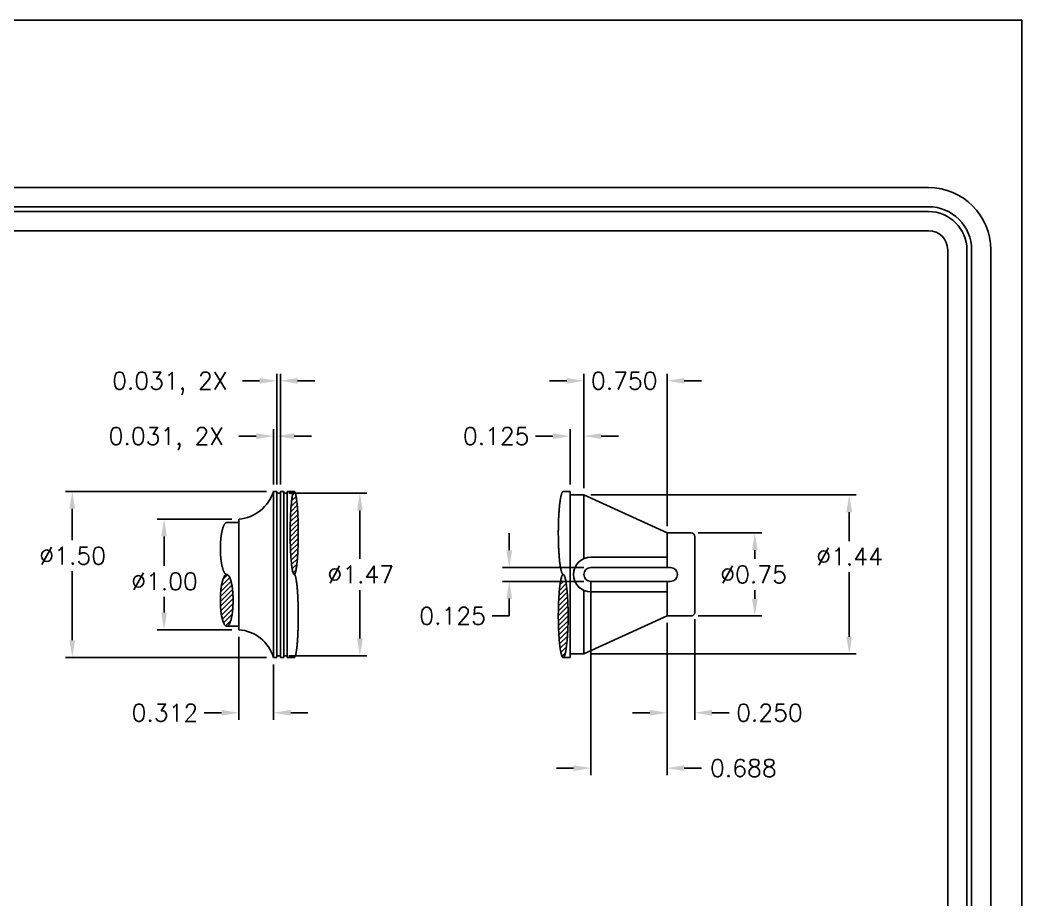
# Model space of a CAD drawing. Extents: x -2.8 to 21.9, y -5.7 to 13.4.
# Drawn here: x 12.86 to 21.91, y 5.43 to 13.38 of the extents above; entities that cross this region are included whole.
import ezdxf

# ---------------------------------------------------------------- set-up
doc = ezdxf.new("R2010")
doc.units = 0
doc.layers.get('0').update_dxf_attribs({"linetype": 'CONTINUOUS'})
for name, color, linetype in [('COMPUTER_INTERFACE_ARM', 7, 'CONTINUOUS'), ('DIMENSIONS', 1, 'CONTINUOUS'), ('FORM', 5, 'CONTINUOUS')]:
    doc.layers.add(name, color=color, linetype=linetype)
doc.styles.get("Standard").update_dxf_attribs({"font": 'simplex.shx'})

# ---------------------------------------------------------------- blocks, each defined once
blk = doc.blocks.new('*X6')
at = {"color": 0}
for p, q in [((15.3087, 9.0331), (15.3495, 9.0739)), ((15.3168, 9.0855), (15.3349, 9.1035)), ((15.3006, 8.9366), (15.3592, 8.9952)), ((15.3039, 8.9841), (15.3551, 9.0353)), ((15.2958, 8.7992), (15.3665, 8.87)), ((15.2967, 8.8444), (15.3647, 8.9124)), ((15.2983, 8.8901), (15.3623, 8.9542)), ((15.2954, 8.7547), (15.3677, 8.827)), ((15.2955, 8.7106), (15.3684, 8.7835)), ((15.2962, 8.667), (15.3686, 8.7395)), ((15.2973, 8.624), (15.3683, 8.695)), ((15.299, 8.5815), (15.3675, 8.6499)), ((15.3013, 8.5396), (15.366, 8.6043)), ((15.3043, 8.4984), (15.3638, 8.5579)), ((15.3083, 8.4582), (15.3607, 8.5106)), ((15.3137, 8.4194), (15.3561, 8.4618)), ((14.6752, 8.267), (14.7497, 8.3415)), ((14.6891, 8.3252), (14.7308, 8.3668)), ((15.322, 8.3835), (15.3487, 8.4102)), ((14.6658, 8.1693), (14.7691, 8.2726)), ((14.6688, 8.2164), (14.7611, 8.3088)), ((14.6652, 8.1245), (14.7747, 8.234)), ((14.6667, 8.0817), (14.7783, 8.1933)), ((14.67, 8.0409), (14.78, 8.1508)), ((14.6753, 8.002), (14.7797, 8.1063)), ((14.6829, 7.9654), (14.777, 8.0595)), ((14.6938, 7.9321), (14.7712, 8.0095)), ((14.7111, 7.9052), (14.7589, 7.953))]:
    blk.add_line(p, q, dxfattribs=at)
blk = doc.blocks.new('*X7')
at = {"color": 0}
for p, q in [((17.7232, 8.1772), (17.7942, 8.2482)), ((17.7269, 8.2252), (17.7892, 8.2875)), ((17.7324, 8.2749), (17.7642, 8.3067)), ((17.7188, 8.0845), (17.8009, 8.1666)), ((17.7206, 8.1304), (17.798, 8.2079)), ((17.7175, 7.9948), (17.8046, 8.0819)), ((17.7179, 8.0393), (17.8031, 8.1246)), ((17.7178, 7.9509), (17.8056, 8.0386)), ((17.7187, 7.9076), (17.8059, 7.9948)), ((17.7202, 7.8649), (17.8056, 7.9503)), ((17.7224, 7.8229), (17.8046, 7.9051)), ((17.7253, 7.7816), (17.8029, 7.8592)), ((17.7291, 7.7412), (17.8003, 7.8125)), ((17.734, 7.7019), (17.7966, 7.7645)), ((17.7407, 7.6644), (17.7912, 7.7149)), ((17.7509, 7.6305), (17.7821, 7.6617))]:
    blk.add_line(p, q, dxfattribs=at)

msp = doc.modelspace()

# ---------------------------------------------------------------- linework, layer by layer
for p, q in [((-2.8446, 13.3795), (21.9054, 13.3795)), ((21.9054, -5.7455), (21.9054, 13.3795)), ((15.1445, 9.1192), (15.1758, 9.1192)), ((15.1758, 7.6192), (15.1758, 9.1192)), ((15.1758, 9.1035), (15.207, 9.1035)), ((15.207, 9.1192), (15.207, 7.6192)), ((15.207, 9.1192), (15.2383, 9.1192)), ((15.2383, 7.6192), (15.2383, 9.1192)), ((15.2383, 9.1035), (15.2695, 9.1035)), ((15.2695, 7.6192), (15.2695, 9.1192)), ((14.7226, 8.8379), (14.832, 8.8379)), ((18.0117, 8.4317), (18.7305, 8.4317)), ((18.0117, 8.3067), (18.7305, 8.3067)), ((14.7226, 7.9004), (14.832, 7.9004)), ((15.1445, 7.6192), (15.1758, 7.6192)), ((15.1758, 7.6348), (15.207, 7.6348)), ((15.207, 7.6192), (15.2383, 7.6192)), ((15.2383, 7.6348), (15.2695, 7.6348))]:
    msp.add_line(p, q)
for points in [[(15.332, 9.1192, 0), (15.3302, 9.1187, 0), (15.3284, 9.1174, 0), (15.3266, 9.1151, 0), (15.3249, 9.112, 0), (15.3231, 9.1079, 0), (15.3214, 9.103, 0), (15.3197, 9.0972, 0), (15.318, 9.0906, 0), (15.3163, 9.0831, 0), (15.3147, 9.0749, 0), (15.3132, 9.0658, 0), (15.3117, 9.056, 0), (15.3102, 9.0454, 0), (15.3088, 9.034, 0), (15.3074, 9.022, 0), (15.3061, 9.0093, 0), (15.3049, 8.996, 0), (15.3037, 8.982, 0), (15.3026, 8.9675, 0), (15.3016, 8.9525, 0), (15.3006, 8.9369, 0), (15.2997, 8.9209, 0), (15.2989, 8.9045, 0), (15.2982, 8.8877, 0), (15.2975, 8.8705, 0), (15.297, 8.853, 0), (15.2965, 8.8353, 0), (15.2961, 8.8173, 0), (15.2958, 8.7992, 0), (15.2956, 8.7809, 0), (15.2954, 8.7626, 0), (15.2954, 8.7442, 0), (15.2954, 8.7258, 0), (15.2956, 8.7074, 0), (15.2958, 8.6891, 0), (15.2961, 8.671, 0), (15.2965, 8.653, 0), (15.297, 8.6353, 0), (15.2975, 8.6178, 0), (15.2982, 8.6006, 0), (15.2989, 8.5838, 0), (15.2997, 8.5674, 0), (15.3006, 8.5514, 0), (15.3016, 8.5358, 0), (15.3026, 8.5208, 0), (15.3037, 8.5063, 0), (15.3049, 8.4923, 0), (15.3061, 8.479, 0), (15.3074, 8.4663, 0), (15.3088, 8.4543, 0), (15.3102, 8.4429, 0), (15.3117, 8.4324, 0), (15.3132, 8.4225, 0), (15.3147, 8.4134, 0), (15.3163, 8.4052, 0), (15.318, 8.3977, 0), (15.3197, 8.3911, 0), (15.3214, 8.3853, 0), (15.3231, 8.3804, 0), (15.3249, 8.3764, 0), (15.3266, 8.3732, 0), (15.3284, 8.371, 0), (15.3302, 8.3696, 0), (15.332, 8.3692, 0), (15.3338, 8.3696, 0), (15.3356, 8.371, 0), (15.3374, 8.3732, 0), (15.3392, 8.3764, 0), (15.3409, 8.3804, 0), (15.3426, 8.3853, 0), (15.3443, 8.3911, 0), (15.346, 8.3977, 0), (15.3477, 8.4052, 0), (15.3493, 8.4134, 0), (15.3508, 8.4225, 0), (15.3524, 8.4324, 0), (15.3538, 8.4429, 0), (15.3552, 8.4543, 0), (15.3566, 8.4663, 0), (15.3579, 8.479, 0), (15.3591, 8.4923, 0), (15.3603, 8.5063, 0), (15.3614, 8.5208, 0), (15.3625, 8.5358, 0), (15.3634, 8.5514, 0), (15.3643, 8.5674, 0), (15.3651, 8.5838, 0), (15.3658, 8.6006, 0), (15.3665, 8.6178, 0), (15.3671, 8.6353, 0), (15.3675, 8.653, 0), (15.3679, 8.671, 0), (15.3682, 8.6891, 0), (15.3685, 8.7074, 0), (15.3686, 8.7258, 0), (15.3686, 8.7442, 0), (15.3686, 8.7626, 0), (15.3685, 8.7809, 0), (15.3682, 8.7992, 0), (15.3679, 8.8173, 0), (15.3675, 8.8353, 0), (15.3671, 8.853, 0), (15.3665, 8.8705, 0), (15.3658, 8.8877, 0), (15.3651, 8.9045, 0), (15.3643, 8.9209, 0), (15.3634, 8.9369, 0), (15.3625, 8.9525, 0), (15.3614, 8.9675, 0), (15.3603, 8.982, 0), (15.3591, 8.996, 0), (15.3579, 9.0093, 0), (15.3566, 9.022, 0), (15.3552, 9.034, 0), (15.3538, 9.0454, 0), (15.3524, 9.056, 0), (15.3508, 9.0658, 0), (15.3493, 9.0749, 0), (15.3477, 9.0831, 0), (15.346, 9.0906, 0), (15.3443, 9.0972, 0), (15.3426, 9.103, 0), (15.3409, 9.1079, 0), (15.3392, 9.112, 0), (15.3374, 9.1151, 0), (15.3356, 9.1174, 0), (15.3338, 9.1187, 0), (15.332, 9.1192, 0)], [(14.7226, 8.8379, 0), (14.7212, 8.8378, 0), (14.7198, 8.8376, 0), (14.7184, 8.8373, 0), (14.717, 8.8368, 0), (14.7156, 8.8361, 0), (14.7142, 8.8354, 0), (14.7128, 8.8345, 0), (14.7114, 8.8334, 0), (14.71, 8.8322, 0), (14.7087, 8.8309, 0), (14.7073, 8.8294, 0), (14.7059, 8.8278, 0), (14.7046, 8.8261, 0), (14.7033, 8.8242, 0), (14.702, 8.8222, 0), (14.7006, 8.8201, 0), (14.6993, 8.8178, 0), (14.6981, 8.8154, 0), (14.6968, 8.8129, 0), (14.6955, 8.8102, 0), (14.6943, 8.8075, 0), (14.6931, 8.8046, 0), (14.6919, 8.8015, 0), (14.6907, 8.7984, 0), (14.6895, 8.7951, 0), (14.6884, 8.7918, 0), (14.6873, 8.7883, 0), (14.6862, 8.7847, 0), (14.6851, 8.781, 0), (14.684, 8.7772, 0), (14.683, 8.7733, 0), (14.682, 8.7693, 0), (14.681, 8.7651, 0), (14.6801, 8.7609, 0), (14.6791, 8.7566, 0), (14.6782, 8.7522, 0), (14.6773, 8.7477, 0), (14.6765, 8.7431, 0), (14.6757, 8.7385, 0), (14.6749, 8.7337, 0), (14.6741, 8.7289, 0), (14.6733, 8.724, 0), (14.6726, 8.719, 0), (14.672, 8.714, 0), (14.6713, 8.7089, 0), (14.6707, 8.7037, 0), (14.6701, 8.6985, 0), (14.6695, 8.6932, 0), (14.669, 8.6879, 0), (14.6685, 8.6825, 0), (14.6681, 8.677, 0), (14.6676, 8.6716, 0), (14.6673, 8.666, 0), (14.6669, 8.6605, 0), (14.6666, 8.6549, 0), (14.6663, 8.6493, 0), (14.666, 8.6436, 0), (14.6658, 8.6379, 0), (14.6656, 8.6322, 0), (14.6654, 8.6265, 0), (14.6653, 8.6208, 0), (14.6652, 8.615, 0), (14.6652, 8.6093, 0), (14.6652, 8.6035, 0), (14.6652, 8.5978, 0), (14.6652, 8.592, 0), (14.6653, 8.5863, 0), (14.6654, 8.5806, 0), (14.6656, 8.5748, 0), (14.6658, 8.5691, 0), (14.666, 8.5635, 0), (14.6663, 8.5578, 0), (14.6666, 8.5522, 0), (14.6669, 8.5466, 0), (14.6673, 8.541, 0), (14.6676, 8.5355, 0), (14.6681, 8.53, 0), (14.6685, 8.5246, 0), (14.669, 8.5192, 0), (14.6695, 8.5138, 0), (14.6701, 8.5085, 0), (14.6707, 8.5033, 0), (14.6713, 8.4982, 0), (14.672, 8.4931, 0), (14.6726, 8.488, 0), (14.6733, 8.483, 0), (14.6741, 8.4781, 0), (14.6749, 8.4733, 0), (14.6757, 8.4686, 0), (14.6765, 8.4639, 0), (14.6773, 8.4593, 0), (14.6782, 8.4549, 0), (14.6791, 8.4504, 0), (14.6801, 8.4461, 0), (14.681, 8.4419, 0), (14.682, 8.4378, 0), (14.683, 8.4338, 0), (14.684, 8.4299, 0), (14.6851, 8.4261, 0), (14.6862, 8.4224, 0), (14.6873, 8.4188, 0), (14.6884, 8.4153, 0), (14.6895, 8.4119, 0), (14.6907, 8.4087, 0), (14.6919, 8.4055, 0), (14.6931, 8.4025, 0), (14.6943, 8.3996, 0), (14.6955, 8.3968, 0), (14.6968, 8.3942, 0), (14.6981, 8.3917, 0), (14.6993, 8.3893, 0), (14.7006, 8.387, 0), (14.702, 8.3849, 0), (14.7033, 8.3829, 0), (14.7046, 8.381, 0), (14.7059, 8.3793, 0), (14.7073, 8.3776, 0), (14.7087, 8.3762, 0), (14.71, 8.3749, 0), (14.7114, 8.3737, 0), (14.7128, 8.3726, 0), (14.7142, 8.3717, 0), (14.7156, 8.3709, 0), (14.717, 8.3703, 0), (14.7184, 8.3698, 0), (14.7198, 8.3694, 0), (14.7212, 8.3692, 0), (14.7226, 8.3692, 0)], [(14.7226, 8.3692, 0), (14.7198, 8.3689, 0), (14.717, 8.368, 0), (14.7142, 8.3666, 0), (14.7114, 8.3646, 0), (14.7087, 8.3621, 0), (14.7059, 8.3591, 0), (14.7033, 8.3555, 0), (14.7006, 8.3513, 0), (14.6981, 8.3467, 0), (14.6955, 8.3415, 0), (14.6931, 8.3358, 0), (14.6907, 8.3297, 0), (14.6884, 8.323, 0), (14.6862, 8.316, 0), (14.684, 8.3084, 0), (14.682, 8.3005, 0), (14.6801, 8.2922, 0), (14.6782, 8.2835, 0), (14.6765, 8.2744, 0), (14.6749, 8.265, 0), (14.6733, 8.2553, 0), (14.672, 8.2453, 0), (14.6707, 8.235, 0), (14.6695, 8.2245, 0), (14.6685, 8.2137, 0), (14.6676, 8.2028, 0), (14.6669, 8.1917, 0), (14.6663, 8.1805, 0), (14.6658, 8.1692, 0), (14.6654, 8.1578, 0), (14.6652, 8.1463, 0), (14.6652, 8.1348, 0), (14.6652, 8.1233, 0), (14.6654, 8.1118, 0), (14.6658, 8.1004, 0), (14.6663, 8.0891, 0), (14.6669, 8.0778, 0), (14.6676, 8.0668, 0), (14.6685, 8.0558, 0), (14.6695, 8.0451, 0), (14.6707, 8.0346, 0), (14.672, 8.0243, 0), (14.6733, 8.0143, 0), (14.6749, 8.0046, 0), (14.6765, 7.9952, 0), (14.6782, 7.9861, 0), (14.6801, 7.9774, 0), (14.682, 7.9691, 0), (14.684, 7.9611, 0), (14.6862, 7.9536, 0), (14.6884, 7.9465, 0), (14.6907, 7.9399, 0), (14.6931, 7.9337, 0), (14.6955, 7.9281, 0), (14.6981, 7.9229, 0), (14.7006, 7.9182, 0), (14.7033, 7.9141, 0), (14.7059, 7.9105, 0), (14.7087, 7.9074, 0), (14.7114, 7.9049, 0), (14.7142, 7.9029, 0), (14.717, 7.9015, 0), (14.7198, 7.9007, 0), (14.7226, 7.9004, 0), (14.7254, 7.9007, 0), (14.7283, 7.9015, 0), (14.7311, 7.9029, 0), (14.7338, 7.9049, 0), (14.7366, 7.9074, 0), (14.7393, 7.9105, 0), (14.742, 7.9141, 0), (14.7446, 7.9182, 0), (14.7472, 7.9229, 0), (14.7497, 7.9281, 0), (14.7522, 7.9337, 0), (14.7546, 7.9399, 0), (14.7569, 7.9465, 0), (14.7591, 7.9536, 0), (14.7612, 7.9611, 0), (14.7633, 7.9691, 0), (14.7652, 7.9774, 0), (14.767, 7.9861, 0), (14.7688, 7.9952, 0), (14.7704, 8.0046, 0), (14.7719, 8.0143, 0), (14.7733, 8.0243, 0), (14.7746, 8.0346, 0), (14.7757, 8.0451, 0), (14.7767, 8.0558, 0), (14.7776, 8.0668, 0), (14.7784, 8.0778, 0), (14.779, 8.0891, 0), (14.7795, 8.1004, 0), (14.7798, 8.1118, 0), (14.78, 8.1233, 0), (14.7801, 8.1348, 0), (14.78, 8.1463, 0), (14.7798, 8.1578, 0), (14.7795, 8.1692, 0), (14.779, 8.1805, 0), (14.7784, 8.1917, 0), (14.7776, 8.2028, 0), (14.7767, 8.2137, 0), (14.7757, 8.2245, 0), (14.7746, 8.235, 0), (14.7733, 8.2453, 0), (14.7719, 8.2553, 0), (14.7704, 8.265, 0), (14.7688, 8.2744, 0), (14.767, 8.2835, 0), (14.7652, 8.2922, 0), (14.7633, 8.3005, 0), (14.7612, 8.3084, 0), (14.7591, 8.316, 0), (14.7569, 8.323, 0), (14.7546, 8.3297, 0), (14.7522, 8.3358, 0), (14.7497, 8.3415, 0), (14.7472, 8.3467, 0), (14.7446, 8.3513, 0), (14.742, 8.3555, 0), (14.7393, 8.3591, 0), (14.7366, 8.3621, 0), (14.7338, 8.3646, 0), (14.7311, 8.3666, 0), (14.7283, 8.368, 0), (14.7254, 8.3689, 0), (14.7226, 8.3692, 0)], [(15.332, 7.6192, 0), (15.3329, 7.6193, 0), (15.3338, 7.6196, 0), (15.3347, 7.6202, 0), (15.3356, 7.621, 0), (15.3365, 7.622, 0), (15.3374, 7.6232, 0), (15.3383, 7.6247, 0), (15.3392, 7.6264, 0), (15.34, 7.6283, 0), (15.3409, 7.6304, 0), (15.3418, 7.6327, 0), (15.3426, 7.6353, 0), (15.3435, 7.6381, 0), (15.3443, 7.6411, 0), (15.3452, 7.6443, 0), (15.346, 7.6477, 0), (15.3468, 7.6513, 0), (15.3477, 7.6552, 0), (15.3485, 7.6592, 0), (15.3493, 7.6634, 0), (15.3501, 7.6679, 0), (15.3508, 7.6725, 0), (15.3516, 7.6773, 0), (15.3524, 7.6824, 0), (15.3531, 7.6876, 0), (15.3538, 7.6929, 0), (15.3545, 7.6985, 0), (15.3552, 7.7043, 0), (15.3559, 7.7102, 0), (15.3566, 7.7163, 0), (15.3573, 7.7226, 0), (15.3579, 7.729, 0), (15.3585, 7.7356, 0), (15.3591, 7.7423, 0), (15.3597, 7.7492, 0), (15.3603, 7.7563, 0), (15.3609, 7.7634, 0), (15.3614, 7.7708, 0), (15.3619, 7.7782, 0), (15.3625, 7.7858, 0), (15.3629, 7.7935, 0), (15.3634, 7.8014, 0), (15.3639, 7.8093, 0), (15.3643, 7.8174, 0), (15.3647, 7.8255, 0), (15.3651, 7.8338, 0), (15.3655, 7.8422, 0), (15.3658, 7.8506, 0), (15.3662, 7.8592, 0), (15.3665, 7.8678, 0), (15.3668, 7.8765, 0), (15.3671, 7.8853, 0), (15.3673, 7.8941, 0), (15.3675, 7.903, 0), (15.3677, 7.912, 0), (15.3679, 7.921, 0), (15.3681, 7.93, 0), (15.3682, 7.9391, 0), (15.3684, 7.9482, 0), (15.3685, 7.9574, 0), (15.3685, 7.9666, 0), (15.3686, 7.9758, 0), (15.3686, 7.985, 0), (15.3686, 7.9942, 0), (15.3686, 8.0034, 0), (15.3686, 8.0126, 0), (15.3685, 8.0217, 0), (15.3685, 8.0309, 0), (15.3684, 8.0401, 0), (15.3682, 8.0492, 0), (15.3681, 8.0583, 0), (15.3679, 8.0673, 0), (15.3677, 8.0763, 0), (15.3675, 8.0853, 0), (15.3673, 8.0942, 0), (15.3671, 8.103, 0), (15.3668, 8.1118, 0), (15.3665, 8.1205, 0), (15.3662, 8.1291, 0), (15.3658, 8.1377, 0), (15.3655, 8.1461, 0), (15.3651, 8.1545, 0), (15.3647, 8.1628, 0), (15.3643, 8.1709, 0), (15.3639, 8.179, 0), (15.3634, 8.1869, 0), (15.3629, 8.1948, 0), (15.3625, 8.2025, 0), (15.3619, 8.2101, 0), (15.3614, 8.2175, 0), (15.3609, 8.2249, 0), (15.3603, 8.232, 0), (15.3597, 8.2391, 0), (15.3591, 8.246, 0), (15.3585, 8.2527, 0), (15.3579, 8.2593, 0), (15.3573, 8.2658, 0), (15.3566, 8.272, 0), (15.3559, 8.2781, 0), (15.3552, 8.284, 0), (15.3545, 8.2898, 0), (15.3538, 8.2954, 0), (15.3531, 8.3008, 0), (15.3524, 8.306, 0), (15.3516, 8.311, 0), (15.3508, 8.3158, 0), (15.3501, 8.3204, 0), (15.3493, 8.3249, 0), (15.3485, 8.3291, 0), (15.3477, 8.3331, 0), (15.3468, 8.337, 0), (15.346, 8.3406, 0), (15.3452, 8.344, 0), (15.3443, 8.3472, 0), (15.3435, 8.3502, 0), (15.3426, 8.353, 0), (15.3418, 8.3556, 0), (15.3409, 8.3579, 0), (15.34, 8.36, 0), (15.3392, 8.362, 0), (15.3383, 8.3636, 0), (15.3374, 8.3651, 0), (15.3365, 8.3663, 0), (15.3356, 8.3674, 0), (15.3347, 8.3681, 0), (15.3338, 8.3687, 0), (15.3329, 8.369, 0), (15.332, 8.3692, 0)]]:
    msp.add_polyline3d(points)
for centre, start, end in [((18.0117, 8.3692), 90, 270), ((18.7305, 8.3692), 270, 90)]:
    msp.add_arc(centre, 0.0625, start, end)
at = {"layer": 'COMPUTER_INTERFACE_ARM'}
for p, q in [((15.1445, 7.6192), (15.1445, 9.1192)), ((15.2695, 9.1192), (15.332, 9.1192)), ((17.7617, 9.1192), (17.8242, 9.1192)), ((17.8242, 9.1192), (17.8242, 7.6192)), ((17.8242, 9.0879), (17.9492, 9.0879)), ((17.9492, 9.0879), (18.6992, 8.7442)), ((17.9492, 8.5124), (17.9492, 9.0879)), ((14.832, 7.8692), (14.832, 8.8692)), ((18.6992, 8.7442), (18.6992, 8.4317)), ((18.9172, 8.7442), (18.6992, 8.7442)), ((18.9492, 8.0262), (18.9492, 8.7122)), ((18.6992, 8.5254), (18.0117, 8.5254)), ((18.6992, 8.3067), (18.6992, 7.9942)), ((17.9492, 7.6504), (17.9492, 8.226)), ((18.0117, 8.2129), (18.6992, 8.2129)), ((17.9492, 7.6504), (18.6992, 7.9942)), ((18.6992, 7.9942), (18.9172, 7.9942)), ((15.332, 7.6192), (15.2695, 7.6192)), ((17.8242, 7.6192), (17.7617, 7.6192)), ((17.8242, 7.6504), (17.9492, 7.6504))]:
    msp.add_line(p, q, dxfattribs=at)
for points in [[(17.7617, 9.1192, 0), (17.7606, 9.119, 0), (17.7595, 9.1187, 0), (17.7585, 9.1181, 0), (17.7574, 9.1174, 0), (17.7563, 9.1163, 0), (17.7552, 9.1151, 0), (17.7542, 9.1136, 0), (17.7531, 9.112, 0), (17.752, 9.11, 0), (17.751, 9.1079, 0), (17.7499, 9.1056, 0), (17.7489, 9.103, 0), (17.7478, 9.1002, 0), (17.7468, 9.0972, 0), (17.7458, 9.094, 0), (17.7448, 9.0906, 0), (17.7438, 9.087, 0), (17.7428, 9.0831, 0), (17.7418, 9.0791, 0), (17.7409, 9.0749, 0), (17.7399, 9.0704, 0), (17.739, 9.0658, 0), (17.7381, 9.061, 0), (17.7372, 9.056, 0), (17.7363, 9.0508, 0), (17.7354, 9.0454, 0), (17.7345, 9.0398, 0), (17.7337, 9.034, 0), (17.7329, 9.0281, 0), (17.732, 9.022, 0), (17.7312, 9.0158, 0), (17.7305, 9.0093, 0), (17.7297, 9.0027, 0), (17.729, 8.996, 0), (17.7283, 8.9891, 0), (17.7276, 8.982, 0), (17.7269, 8.9749, 0), (17.7262, 8.9675, 0), (17.7256, 8.9601, 0), (17.725, 8.9525, 0), (17.7244, 8.9448, 0), (17.7238, 8.9369, 0), (17.7233, 8.929, 0), (17.7228, 8.9209, 0), (17.7223, 8.9128, 0), (17.7218, 8.9045, 0), (17.7213, 8.8961, 0), (17.7209, 8.8877, 0), (17.7205, 8.8791, 0), (17.7201, 8.8705, 0), (17.7198, 8.8618, 0), (17.7194, 8.853, 0), (17.7191, 8.8442, 0), (17.7189, 8.8353, 0), (17.7186, 8.8263, 0), (17.7184, 8.8173, 0), (17.7182, 8.8083, 0), (17.718, 8.7992, 0), (17.7179, 8.7901, 0), (17.7177, 8.7809, 0), (17.7177, 8.7717, 0), (17.7176, 8.7626, 0), (17.7175, 8.7534, 0), (17.7175, 8.7442, 0), (17.7175, 8.7349, 0), (17.7176, 8.7258, 0), (17.7177, 8.7166, 0), (17.7177, 8.7074, 0), (17.7179, 8.6982, 0), (17.718, 8.6891, 0), (17.7182, 8.68, 0), (17.7184, 8.671, 0), (17.7186, 8.662, 0), (17.7189, 8.653, 0), (17.7191, 8.6441, 0), (17.7194, 8.6353, 0), (17.7198, 8.6265, 0), (17.7201, 8.6178, 0), (17.7205, 8.6092, 0), (17.7209, 8.6006, 0), (17.7213, 8.5922, 0), (17.7218, 8.5838, 0), (17.7223, 8.5755, 0), (17.7228, 8.5674, 0), (17.7233, 8.5593, 0), (17.7238, 8.5514, 0), (17.7244, 8.5435, 0), (17.725, 8.5358, 0), (17.7256, 8.5282, 0), (17.7262, 8.5208, 0), (17.7269, 8.5134, 0), (17.7276, 8.5063, 0), (17.7283, 8.4992, 0), (17.729, 8.4923, 0), (17.7297, 8.4856, 0), (17.7305, 8.479, 0), (17.7312, 8.4726, 0), (17.732, 8.4663, 0), (17.7329, 8.4602, 0), (17.7337, 8.4543, 0), (17.7345, 8.4485, 0), (17.7354, 8.4429, 0), (17.7363, 8.4376, 0), (17.7372, 8.4324, 0), (17.7381, 8.4273, 0), (17.739, 8.4225, 0), (17.7399, 8.4179, 0), (17.7409, 8.4134, 0), (17.7418, 8.4092, 0), (17.7428, 8.4052, 0), (17.7438, 8.4013, 0), (17.7448, 8.3977, 0), (17.7458, 8.3943, 0), (17.7468, 8.3911, 0), (17.7478, 8.3881, 0), (17.7489, 8.3853, 0), (17.7499, 8.3827, 0), (17.751, 8.3804, 0), (17.752, 8.3783, 0), (17.7531, 8.3764, 0), (17.7542, 8.3747, 0), (17.7552, 8.3732, 0), (17.7563, 8.372, 0), (17.7574, 8.371, 0), (17.7585, 8.3702, 0), (17.7595, 8.3696, 0), (17.7606, 8.3693, 0), (17.7617, 8.3692, 0)], [(17.7617, 8.3692, 0), (17.7595, 8.3687, 0), (17.7574, 8.3674, 0), (17.7552, 8.3651, 0), (17.7531, 8.362, 0), (17.751, 8.3579, 0), (17.7489, 8.353, 0), (17.7468, 8.3472, 0), (17.7448, 8.3406, 0), (17.7428, 8.3331, 0), (17.7409, 8.3249, 0), (17.739, 8.3158, 0), (17.7372, 8.306, 0), (17.7354, 8.2954, 0), (17.7337, 8.284, 0), (17.732, 8.272, 0), (17.7305, 8.2593, 0), (17.729, 8.246, 0), (17.7276, 8.232, 0), (17.7262, 8.2175, 0), (17.725, 8.2025, 0), (17.7238, 8.1869, 0), (17.7228, 8.1709, 0), (17.7218, 8.1545, 0), (17.7209, 8.1377, 0), (17.7201, 8.1205, 0), (17.7194, 8.103, 0), (17.7189, 8.0853, 0), (17.7184, 8.0673, 0), (17.718, 8.0492, 0), (17.7177, 8.0309, 0), (17.7176, 8.0126, 0), (17.7175, 7.9942, 0), (17.7176, 7.9758, 0), (17.7177, 7.9574, 0), (17.718, 7.9391, 0), (17.7184, 7.921, 0), (17.7189, 7.903, 0), (17.7194, 7.8853, 0), (17.7201, 7.8678, 0), (17.7209, 7.8506, 0), (17.7218, 7.8338, 0), (17.7228, 7.8174, 0), (17.7238, 7.8014, 0), (17.725, 7.7858, 0), (17.7262, 7.7708, 0), (17.7276, 7.7563, 0), (17.729, 7.7423, 0), (17.7305, 7.729, 0), (17.732, 7.7163, 0), (17.7337, 7.7043, 0), (17.7354, 7.6929, 0), (17.7372, 7.6824, 0), (17.739, 7.6725, 0), (17.7409, 7.6634, 0), (17.7428, 7.6552, 0), (17.7448, 7.6477, 0), (17.7468, 7.6411, 0), (17.7489, 7.6353, 0), (17.751, 7.6304, 0), (17.7531, 7.6264, 0), (17.7552, 7.6232, 0), (17.7574, 7.621, 0), (17.7595, 7.6196, 0), (17.7617, 7.6192, 0), (17.7639, 7.6196, 0), (17.766, 7.621, 0), (17.7682, 7.6232, 0), (17.7703, 7.6264, 0), (17.7724, 7.6304, 0), (17.7745, 7.6353, 0), (17.7766, 7.6411, 0), (17.7786, 7.6477, 0), (17.7806, 7.6552, 0), (17.7825, 7.6634, 0), (17.7844, 7.6725, 0), (17.7862, 7.6824, 0), (17.788, 7.6929, 0), (17.7897, 7.7043, 0), (17.7914, 7.7163, 0), (17.7929, 7.729, 0), (17.7944, 7.7423, 0), (17.7958, 7.7563, 0), (17.7972, 7.7708, 0), (17.7984, 7.7858, 0), (17.7996, 7.8014, 0), (17.8007, 7.8174, 0), (17.8016, 7.8338, 0), (17.8025, 7.8506, 0), (17.8033, 7.8678, 0), (17.804, 7.8853, 0), (17.8045, 7.903, 0), (17.805, 7.921, 0), (17.8054, 7.9391, 0), (17.8057, 7.9574, 0), (17.8058, 7.9758, 0), (17.8059, 7.9942, 0), (17.8058, 8.0126, 0), (17.8057, 8.0309, 0), (17.8054, 8.0492, 0), (17.805, 8.0673, 0), (17.8045, 8.0853, 0), (17.804, 8.103, 0), (17.8033, 8.1205, 0), (17.8025, 8.1377, 0), (17.8016, 8.1545, 0), (17.8007, 8.1709, 0), (17.7996, 8.1869, 0), (17.7984, 8.2025, 0), (17.7972, 8.2175, 0), (17.7958, 8.232, 0), (17.7944, 8.246, 0), (17.7929, 8.2593, 0), (17.7914, 8.272, 0), (17.7897, 8.284, 0), (17.788, 8.2954, 0), (17.7862, 8.306, 0), (17.7844, 8.3158, 0), (17.7825, 8.3249, 0), (17.7806, 8.3331, 0), (17.7786, 8.3406, 0), (17.7766, 8.3472, 0), (17.7745, 8.353, 0), (17.7724, 8.3579, 0), (17.7703, 8.362, 0), (17.7682, 8.3651, 0), (17.766, 8.3674, 0), (17.7639, 8.3687, 0), (17.7617, 8.3692, 0)]]:
    msp.add_polyline3d(points, dxfattribs=at)
for centre, radius, start, end in [((14.802, 9.227), 0.3591, 274.79515, 342.52447), ((18.9172, 8.7122), 0.032, 360, 90), ((18.0117, 8.3692), 0.1562, 90, 270), ((18.9172, 8.0262), 0.032, 270, 0), ((14.8087, 7.5197), 0.3502, 16.49499, 86.18538)]:
    msp.add_arc(centre, radius, start, end, dxfattribs=at)
at = {"layer": 'DIMENSIONS', "linetype": 'CONTINUOUS'}
for p, q in [((15.1758, 9.1817), (15.1758, 10.1817)), ((15.207, 9.1817), (15.207, 10.1817)), ((17.9492, 9.1504), (17.9492, 10.1817)), ((18.6992, 8.8067), (18.6992, 10.1817)), ((15.0198, 10.1192), (14.8638, 10.1192)), ((15.363, 10.1192), (15.519, 10.1192)), ((17.7932, 10.1192), (17.6372, 10.1192)), ((18.8552, 10.1192), (19.0112, 10.1192)), ((14.9885, 9.6192), (14.8325, 9.6192)), ((15.1445, 9.1817), (15.1445, 9.6817)), ((15.1758, 9.1817), (15.1758, 9.6817)), ((15.3318, 9.6192), (15.4878, 9.6192)), ((17.6682, 9.6192), (17.5122, 9.6192)), ((17.8242, 9.1817), (17.8242, 9.6817)), ((17.9492, 9.1504), (17.9492, 9.6817)), ((18.1052, 9.6192), (18.2612, 9.6192)), ((18.6992, 7.9317), (18.6992, 7.0567)), ((18.9492, 7.9637), (18.9492, 7.0567)), ((14.832, 7.8067), (14.832, 7.0567)), ((15.1445, 7.5567), (15.1445, 7.0567)), ((14.676, 7.1192), (14.52, 7.1192)), ((15.3005, 7.1192), (15.4565, 7.1192)), ((18.5432, 7.1192), (18.3872, 7.1192)), ((19.1052, 7.1192), (19.2612, 7.1192))]:
    msp.add_line(p, q, dxfattribs=at)
at = {"layer": 'DIMENSIONS'}
for p, q in [((15.082, 9.1192), (13.2649, 9.1192)), ((15.2847, 9.1035), (15.988, 9.1035)), ((18.0117, 9.0879), (20.4075, 9.0879)), ((13.3274, 8.9632), (13.3274, 8.6789)), ((14.7695, 8.8692), (14.0941, 8.8692)), ((15.9255, 8.9475), (15.9255, 8.5097)), ((20.345, 8.9319), (20.345, 8.6714)), ((14.1566, 8.7132), (14.1566, 8.4473)), ((17.2746, 8.5877), (17.2746, 8.7437)), ((18.9797, 8.7442), (19.5552, 8.7442)), ((19.4927, 8.5882), (19.4927, 8.5097)), ((17.9492, 8.4317), (17.2121, 8.4317)), ((13.3274, 7.7752), (13.3274, 8.3979)), ((20.345, 7.8064), (20.345, 8.3904)), ((17.9492, 8.3067), (17.2121, 8.3067)), ((18.0117, 8.3067), (18.0117, 6.5567)), ((14.1566, 8.0252), (14.1566, 8.1663)), ((15.9255, 7.7908), (15.9255, 8.2287)), ((17.2746, 8.1507), (17.2746, 7.9947)), ((19.4927, 8.1502), (19.4927, 8.2287)), ((17.2746, 7.9947), (17.1186, 7.9947)), ((18.9797, 7.9942), (19.5552, 7.9942)), ((18.6992, 7.9317), (18.6992, 6.5567)), ((14.7695, 7.8692), (14.0941, 7.8692)), ((15.082, 7.6192), (13.2649, 7.6192)), ((15.2831, 7.6348), (15.988, 7.6348)), ((18.0117, 7.6504), (20.4075, 7.6504)), ((17.8557, 6.6192), (17.6997, 6.6192)), ((18.8552, 6.6192), (19.0112, 6.6192))]:
    msp.add_line(p, q, dxfattribs=at)
at = {"layer": 'DIMENSIONS', "linetype": 'CONTINUOUS'}
for points in [[(15.0198, 10.1452), (15.0198, 10.0932), (15.1758, 10.1192)], [(15.363, 10.1452), (15.363, 10.0932), (15.207, 10.1192)], [(17.7932, 10.1452), (17.7932, 10.0932), (17.9492, 10.1192)], [(18.8552, 10.1452), (18.8552, 10.0932), (18.6992, 10.1192)], [(14.9885, 9.6452), (14.9885, 9.5932), (15.1445, 9.6192)], [(15.3318, 9.6452), (15.3318, 9.5932), (15.1758, 9.6192)], [(17.6682, 9.6452), (17.6682, 9.5932), (17.8242, 9.6192)], [(18.1052, 9.6452), (18.1052, 9.5932), (17.9492, 9.6192)], [(14.676, 7.1452), (14.676, 7.0932), (14.832, 7.1192)], [(15.3005, 7.1452), (15.3005, 7.0932), (15.1445, 7.1192)], [(18.5432, 7.1452), (18.5432, 7.0932), (18.6992, 7.1192)], [(19.1052, 7.1452), (19.1052, 7.0932), (18.9492, 7.1192)]]:
    msp.add_solid(points, dxfattribs=at)
at = {"layer": 'DIMENSIONS'}
for points in [[(13.3014, 8.9632), (13.3534, 8.9632), (13.3274, 9.1192)], [(15.8995, 8.9475), (15.9515, 8.9475), (15.9255, 9.1035)], [(20.319, 8.9319), (20.371, 8.9319), (20.345, 9.0879)], [(14.1306, 8.7132), (14.1826, 8.7132), (14.1566, 8.8692)], [(19.4667, 8.5882), (19.5187, 8.5882), (19.4927, 8.7442)], [(17.2486, 8.5877), (17.3006, 8.5877), (17.2746, 8.4317)], [(17.2486, 8.1507), (17.3006, 8.1507), (17.2746, 8.3067)], [(19.4667, 8.1502), (19.5187, 8.1502), (19.4927, 7.9942)], [(14.1306, 8.0252), (14.1826, 8.0252), (14.1566, 7.8692)], [(15.8995, 7.7908), (15.9515, 7.7908), (15.9255, 7.6348)], [(20.319, 7.8064), (20.371, 7.8064), (20.345, 7.6504)], [(13.3014, 7.7752), (13.3534, 7.7752), (13.3274, 7.6192)], [(17.8557, 6.6452), (17.8557, 6.5932), (18.0117, 6.6192)], [(18.8552, 6.6452), (18.8552, 6.5932), (18.6992, 6.6192)]]:
    msp.add_solid(points, dxfattribs=at)
at = {"layer": 'FORM'}
for p, q in [((21.0616, 11.8651), (-2.0009, 11.8651)), ((21.0616, 11.692), (-2.0009, 11.692)), ((21.0616, 11.6487), (-2.0009, 11.6487)), ((21.0616, 11.4757), (-2.0009, 11.4757)), ((21.2347, -4.9017), (21.2347, 11.3026)), ((21.4078, -4.9017), (21.4078, 11.3026)), ((21.451, -4.9017), (21.451, 11.3026)), ((21.6241, -4.9017), (21.6241, 11.3026))]:
    msp.add_line(p, q, dxfattribs=at)
for radius in [0.5625, 0.3894, 0.3462, 0.1731]:
    msp.add_arc((21.0616, 11.3026), radius, 0, 90, dxfattribs=at)

# ---------------------------------------------------------------- block references
at = {"layer": 'COMPUTER_INTERFACE_ARM', "linetype": 'CONTINUOUS'}
for name in ['*X6', '*X7']:
    msp.add_blockref(name, (0, 0), dxfattribs=at)

# ---------------------------------------------------------------- texts
at = {"layer": 'DIMENSIONS', "linetype": 'CONTINUOUS'}
for s, p in [('0.031, 2X', (13.6872, 10.0412)), ('0.750', (18.0122, 10.0412)), ('0.031, 2X', (13.656, 9.5412)), ('0.125', (16.8554, 9.5412)), ('0.312', (13.8632, 7.0412)), ('0.250', (19.3237, 7.0412))]:
    msp.add_text(s, height=0.156, dxfattribs=at).set_placement(p)
at = {"layer": 'DIMENSIONS'}
for s, p in [('%%C1.50', (13.0302, 8.4604)), ('%%C1.44', (20.0479, 8.4529)), ('%%C1.47', (15.632, 8.2912)), ('%%C0.75', (19.1807, 8.2912)), ('%%C1.00', (13.8594, 8.2288)), ('0.125', (16.4618, 7.9167)), ('0.688', (19.0882, 6.5412))]:
    msp.add_text(s, height=0.156, dxfattribs=at).set_placement(p)

doc.saveas('drawing.dxf')
